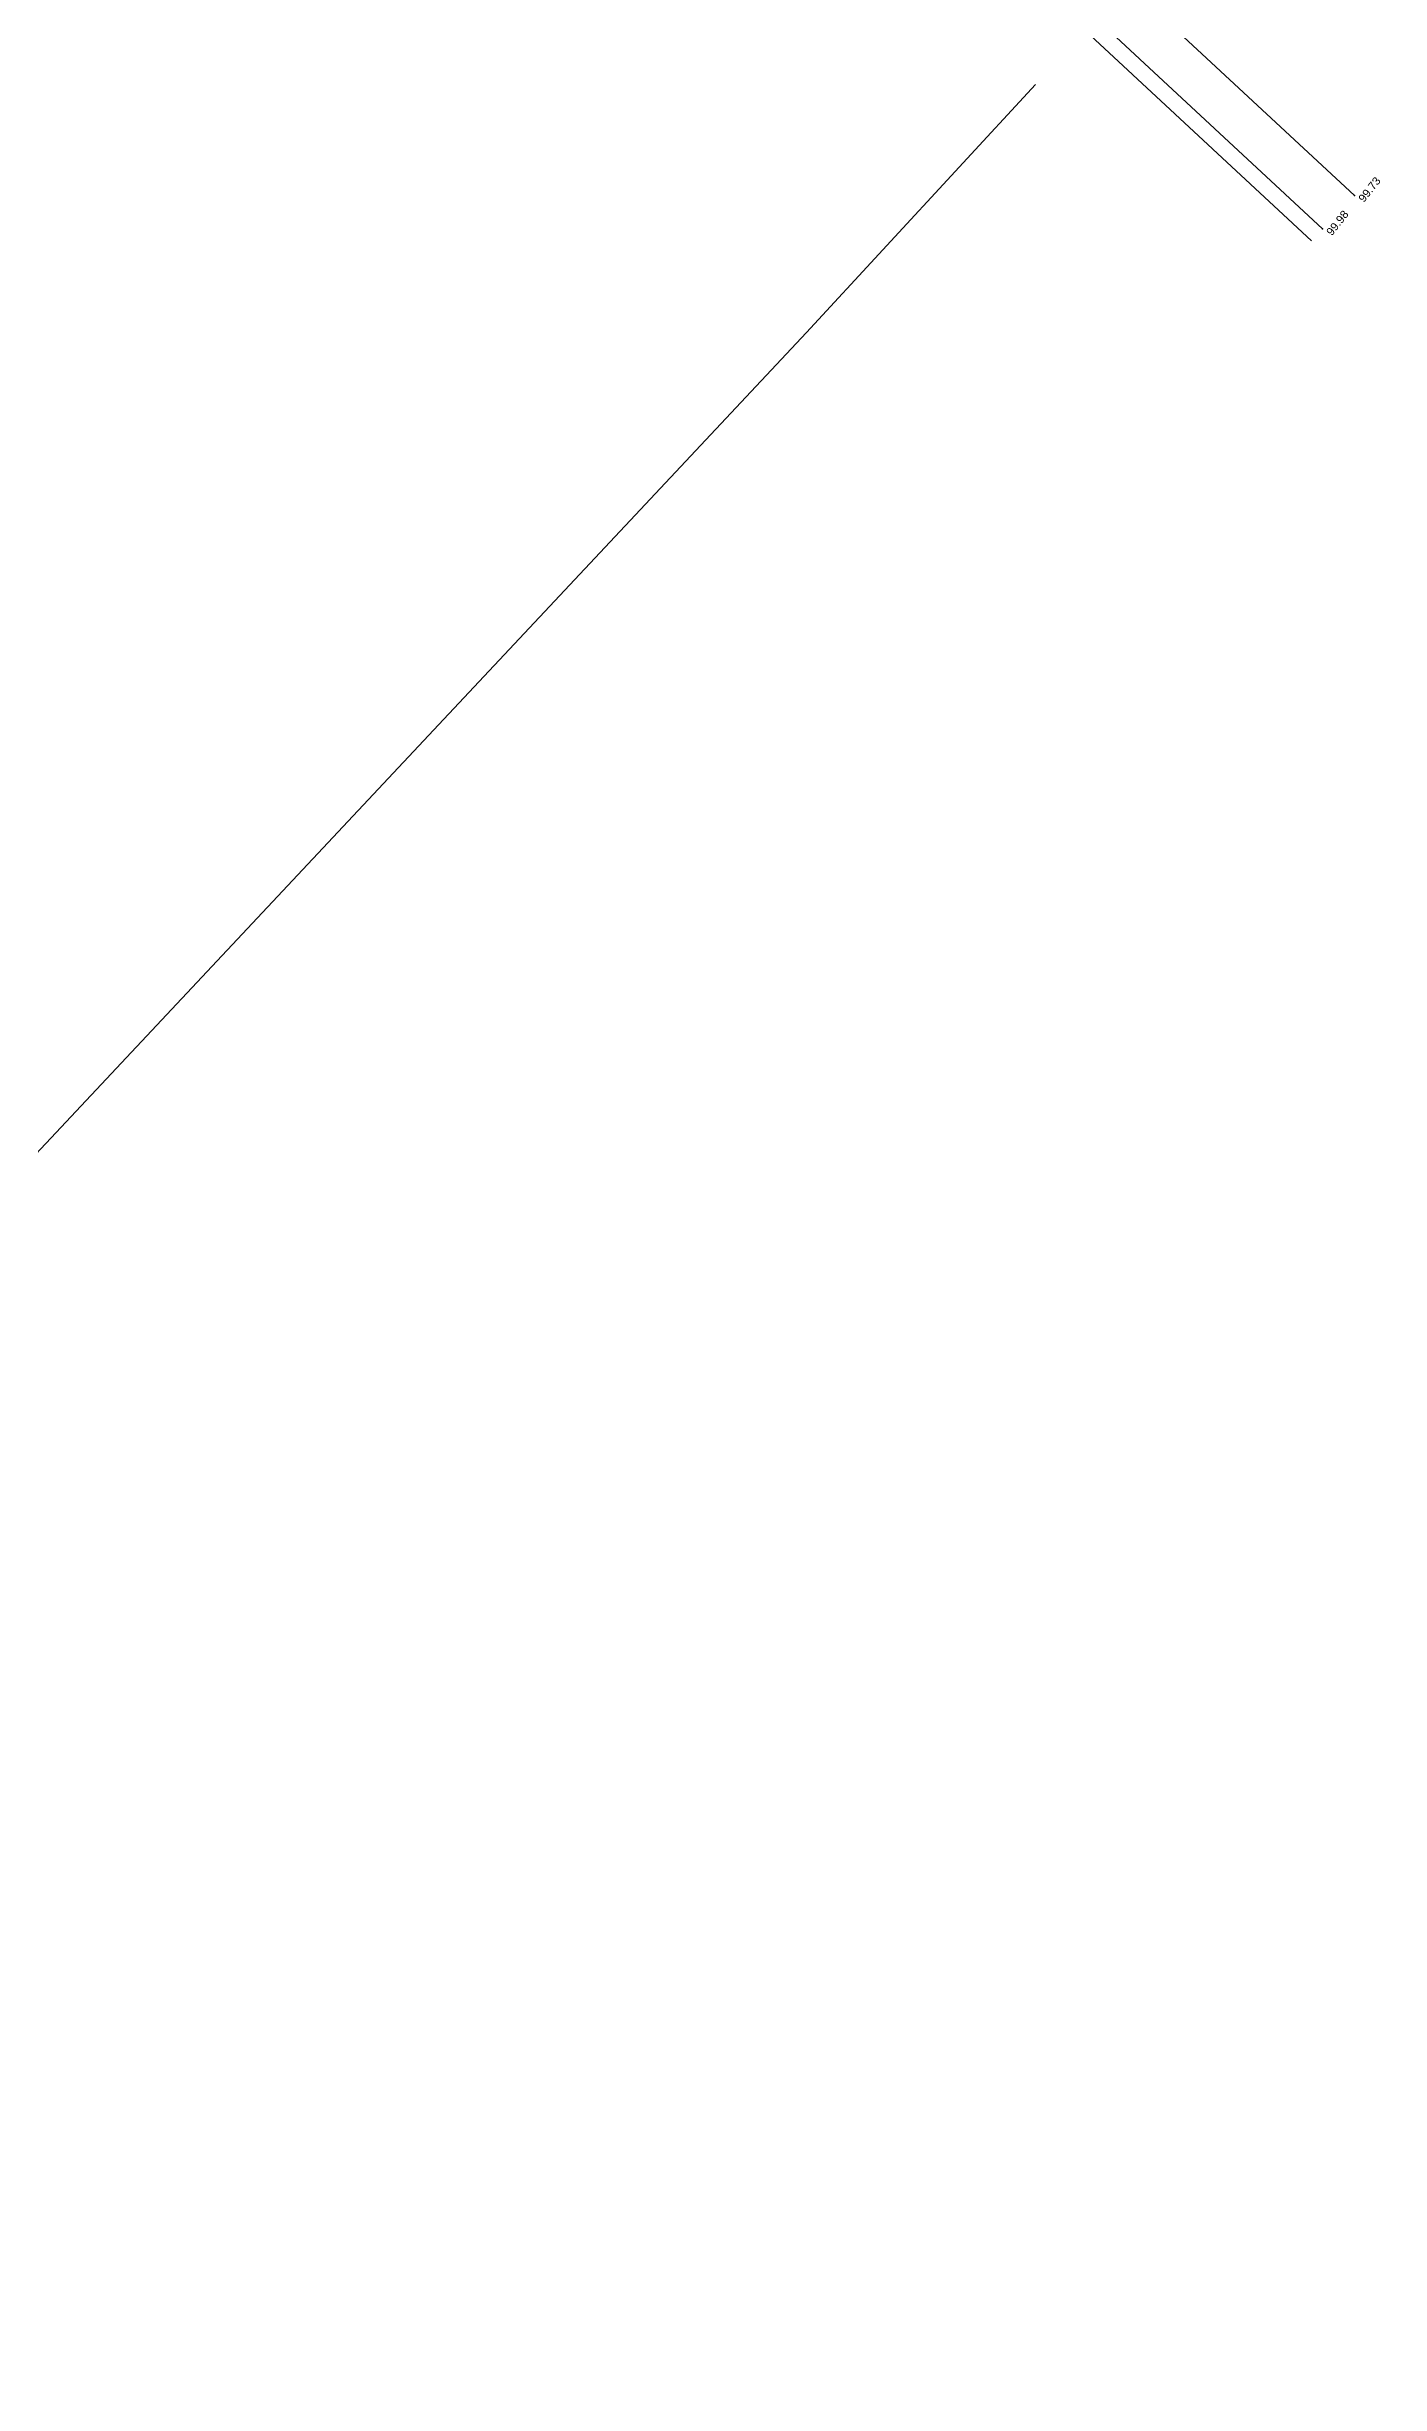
# Model space of a CAD drawing. Header units: metres. Extents: x 6 to 601, y -20 to 118.
# Drawn here: x 305.72 to 317.35, y 9.54 to 29.92 of the extents above; entities that cross this region are included whole.
import ezdxf

# ---------------------------------------------------------------- set-up
doc = ezdxf.new("R2010")
doc.units = ezdxf.units.M
doc.header["$MEASUREMENT"] = 0
doc.layers.add('BEARGE', color=5, linetype='Continuous', lineweight=30)
doc.layers.add('EXISTING ROAD', color=7, linetype='Continuous', lineweight=5)
for name, color, linetype in [('EL', 4, 'Continuous'), ('FOOTPATH', 30, 'Continuous'), ('PT', 2, 'Continuous')]:
    doc.layers.add(name, color=color, linetype=linetype)
doc.styles.get("Standard").update_dxf_attribs({"font": 'arial.ttf'})

# ---------------------------------------------------------------- blocks, each defined once
blk = doc.blocks.new('Survey Base')
at = {"color": 146}
blk.add_lwpolyline([(9849.212, 9829.595), (9954.315, 9820.431), (9966.945, 9819.426)], dxfattribs=at)
at = {"layer": 'BEARGE', "color": 8, "lineweight": 5, "elevation": 99.98}
for points in [[(9968.744, 9807.67), (9978.518, 9927.044), (9980.025, 9946.875), (9978.691, 9962.514)], [(9969.342, 9807.621), (9979.116, 9926.997), (9980.627, 9946.878), (9979.289, 9962.565)]]:
    blk.add_lwpolyline(points, dxfattribs=at)
at = {"layer": 'FOOTPATH', "color": 8, "lineweight": 5, "elevation": 99.66}
blk.add_lwpolyline([(9971.073, 9807.451), (9972.694, 9827.267), (9980.892, 9926.99), (9982.523, 9946.869), (9980.743, 9962.707)], dxfattribs=at)
at = {"layer": 'PT'}
for p in [(9969.342, 9807.621, 99.98), (9971.073, 9807.451, 99.728)]:
    blk.add_point(p, dxfattribs=at)
at = {"layer": 'EL'}
for s, p in [('99.98', (9969.342, 9807.171, 99.98)), ('99.73', (9971.073, 9807.001, 99.728))]:
    blk.add_text(s, height=0.3, dxfattribs=at).set_placement(p)
blk = doc.blocks.new('site plan')
at = {"layer": 'EXISTING ROAD', "rotation": 51.79989677134766}
blk.add_blockref('Survey Base', (2049.792, -13777.89), dxfattribs=at)

msp = doc.modelspace()

# ---------------------------------------------------------------- block references
at = {"xscale": 0.232473712272114, "yscale": 0.232473712272114, "zscale": 0.232473712272114}
msp.add_blockref('site plan', (198.854, 0.034, 23.102), dxfattribs=at)

doc.saveas('drawing.dxf')
